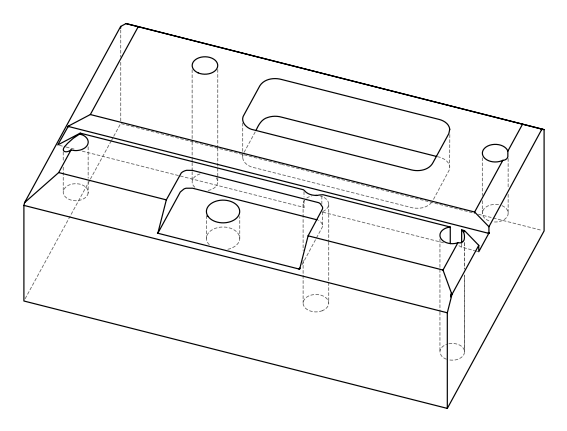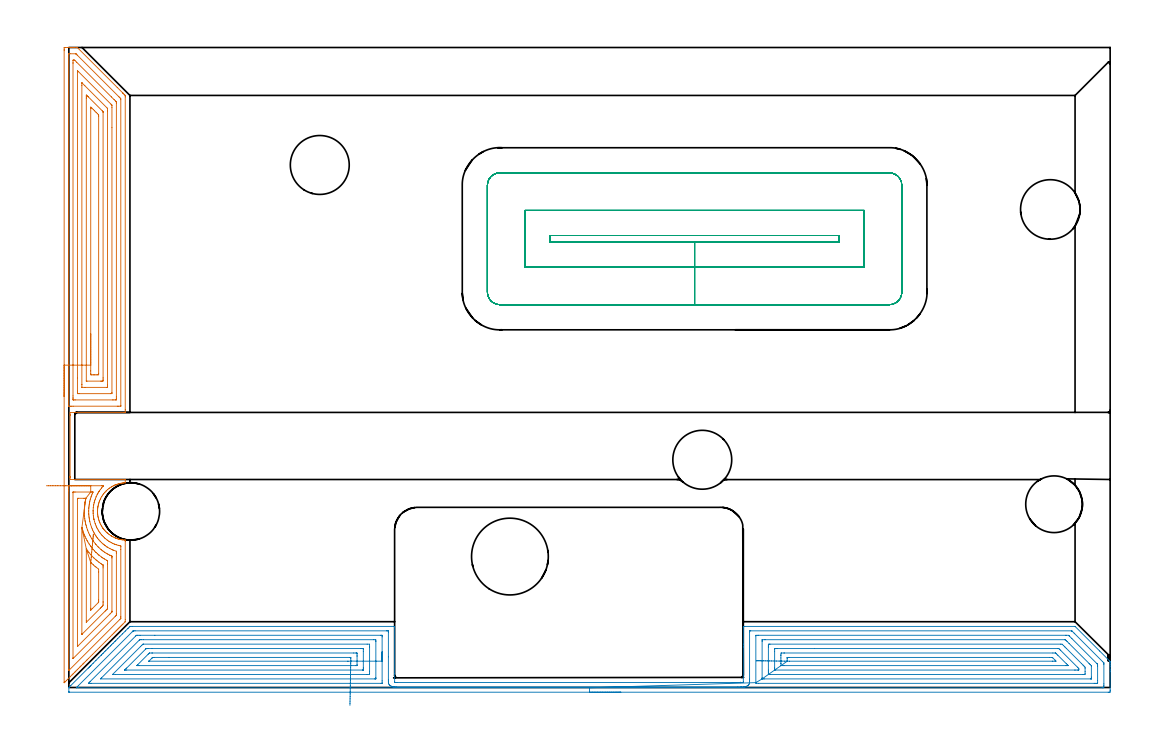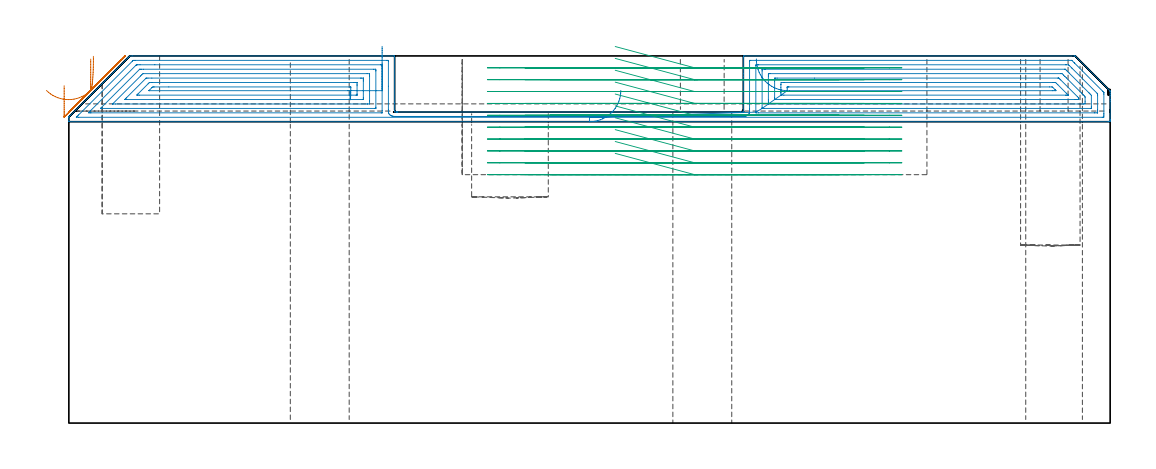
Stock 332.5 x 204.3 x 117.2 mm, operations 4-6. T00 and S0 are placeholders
(PLAN: 23 operations, 15 tool changes, 87.9 min)
(1 AREA_MILL | FG_CHAMFER_SURFACE | UGT0205_001 | 1.91 min | 4319 mm3)
(2 AREA_MILL_1 | FG_CHAMFER_SURFACE_1 | UGT0205_001 | 3.72 min | 7677 mm3)
(3 AREA_MILL_2 | FG_CHAMFER_SURFACE_2 | UGT0205_001 | 15.44 min | 38282 mm3)
(4 AREA_MILL_3 | FG_CHAMFER_SURFACE_3 | UGT0205_001 | 9.99 min | 36634 mm3)
(5 AREA_MILL_4 | FG_CHAMFER_SURFACE_4 | UGT0205_001 | 15.95 min | 65457 mm3)
(6 MILL_RECTANGULAR_POCKET | POCKET_RECTANGULAR_STRAIGHT | NXT0201_012 | Follow Part, ap 4, ae 75% | 17.18 min | 321916 mm3)
(7 MILL_SLOT | SLOT_PARTIAL_RECTANGULAR | NXT0201_011 | Follow Part, ap 3, ae 75% | 11.82 min | 94504 mm3)
(8 MILL_RECTANGULAR_SLOT | SLOT_RECTANGULAR | NXT0201_012 | Follow Part, ap 4, ae 75% | 7.26 min | 121384 mm3)
(9 MILL_BLIND_HOLE_FROM_SOLID_MATERIAL | STEP1POCKET | NXT0201_012 | Spiral | 0.53 min | 12741 mm3)
(10 INDEXABLE_INSERT_DRILL_BLIND_HOLE_FROM_SOLID | STEP1POCKET_1 | NXT0302_009 | 0.25 min | 17138 mm3)
(11 INDEXABLE_INSERT_DRILL_BLIND_HOLE_FROM_SOLID_1 | STEP1POCKET_2 | NXT0302_020 | 0.12 min | 12847 mm3)
(12 SPOT_DRILL | STEP1HOLE | NXT0321_9005460120000 | 0.05 min | 137 mm3)
(13 SPOT_DRILL_1 | STEP1HOLE_1 | NXT0321_9005460120000 | 0.05 min | 0 mm3)
(14 SPOT_DRILL_2 | STEP1HOLE_2 | NXT0321_9005460120000 | 0.05 min | 205 mm3)
(15 DRILL_BLIND_HOLE_INTO_CENTER | STEP1HOLE | NXT0301_089 | 0.08 min | 1588 mm3)
(16 GUN_DRILL_THROUGH_HOLE | STEP1HOLE | UGT0307_008 | 0.59 min | 9565 mm3)
(17 DRILL_TO_ENLARGE_THROUGH_HOLE | STEP1HOLE | UGT0301_256 | 0.51 min | 21146 mm3)
(18 DRILL_BLIND_HOLE_INTO_CENTER_1 | STEP1HOLE_1 | NXT0301_089 | 0.08 min | 5 mm3)
(19 GUN_DRILL_THROUGH_HOLE_1 | STEP1HOLE_1 | UGT0307_008 | 0.59 min | 9439 mm3)
(20 DRILL_TO_ENLARGE_THROUGH_HOLE_1 | STEP1HOLE_1 | UGT0301_256 | 0.51 min | 18240 mm3)
(21 DRILL_BLIND_HOLE_INTO_CENTER_2 | STEP1HOLE_2 | NXT0301_089 | 0.08 min | 1593 mm3)
(22 GUN_DRILL_THROUGH_HOLE_2 | STEP1HOLE_2 | UGT0307_008 | 0.59 min | 9547 mm3)
(23 DRILL_TO_ENLARGE_THROUGH_HOLE_2 | STEP1HOLE_2 | UGT0301_250 | 0.51 min | 18517 mm3)
(TOOL UGT0205_001 | Chamfer Mill 20 x 3 x 45 deg. | D20 FL50 Z2)
(TOOL NXT0201_012 | ENDMILL 16mm [2P460-1600-NA 1630] | D16 FL38 Z6)
(TOOL NXT0201_011 | ENDMILL 12mm [2P460-1200-NA 1630] | D12 FL38 Z6)
(TOOL NXT0302_009 | Index. Insert Drill 19mm [880-D1900L25-05] | D19 PA176 FL95 Z2)
(TOOL NXT0302_020 | Index. Insert Drill 24.5mm [880-D2450L25-03] | D24.5 PA176 FL74 Z2)
(TOOL NXT0321_9005460120000 | NC Spot Drill, 142deg, 12mm, Carbide, Uncoated | D12 PA142 FL30 Z2)
(TOOL NXT0301_089 | Carbide Drill 11.8mm [860.1-1180-035A1-MM 2214] | D11.8 PA140 FL55 Z2)
(TOOL UGT0307_008 | Gun Drill 11 mm | D11 PA130 FL24 Z1)
(TOOL UGT0301_256 | Twist Drill 18.8 mm | D18.8 PA118 FL135 Z2)
(TOOL UGT0301_250 | Twist Drill 18.1 mm | D18.1 PA118 FL135 Z2)
(OP 4 AREA_MILL_3)
G17 G21 G94 G90
T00 M6
G54
G17 G0 G90 X-1.5 Y92.9 S1061 M3
G43 Z127.2 H0
Z107.7
G94 G1 Y92.938 Z106.828 F250.
Y93.052 Z105.963
Y93.241 Z105.112
Y93.503 Z104.28
Y93.837 Z103.474
Y94.24 Z102.7
Y94.708 Z101.964
Y95.239 Z101.272
Y95.829 Z100.629
Y96.472 Z100.04
Y97.164 Z99.508
Y97.9 Z99.04
Y98.674 Z98.637
Y99.48 Z98.303
Y100.312 Z98.041
Y101.163 Z97.852
Y102.028 Z97.738
Y102.9 Z97.7
Y203.289
X-1.499 Y203.7 Z97.701
X-1.494 Y204.175 Z97.703
X-1.491 Y204.291 Z97.705
X-1.024 Y204.3 Z98.171
X-0.445 Z98.752
X-0.141 Z99.056
X0.438 Z99.635
X0.743 Z99.938
X1.351 Z100.551
X1.626 Z100.825
X2.45 Z101.65
X2.494 Z101.694
X2.699 Z101.897
X2.706 Y204.295 Z101.904
X15.435 Y191.565 Z114.634
X17.184 Y189.816 Z116.383
X17.229 Y189.772 Z116.427
X17.275 Y189.725 Z116.474
X17.476 Y189.525 Z116.675
X17.624 Y189.377 Z116.822
X17.965 Y189.034 Z117.163
X17.975 Y189.023 Z117.172
X17.996 Y188.996 Z117.189
X18. Y188.536 Z117.2
Y88.627
X17.994 Y87.809 Z117.192
X17.968 Y87.808 Z117.167
X17.558 Y87.8 Z116.757
X0.4 Z99.6
Y87.11
X0.41 Y86.931 Z99.588
X0.4 Y86.904 Z99.6
Y67.39
X0.408 Y67.374 Z99.589
X0.412 Y67.366 Z99.584
X0.409 Y67.356 Z99.587
X0.4 Y67.324 Z99.6
Y67.314
Y67.286 Z99.599
X0.407 Y67.267 Z99.592
X0.409 Y67.262 Z99.589
X0.407 Y67.256 Z99.591
X0.4 Y67.234 Z99.6
X0.41 Y67.218 Z99.588
X0.4 Y67.178 Z99.6
X0.406 Y67.128 Z99.593
X0.4 Y67.117 Z99.6
X0.406 Y67.038 Z99.593
X0.4 Y66.948 Z99.6
Y66.4
X17.965 Z117.161
X17.992 Y66.394 Z117.188
X17.995 Y66.392 Z117.191
X18. Y66.326 Z117.2
Y65.434
X17.995 Y65.352 Z117.191
X17.989 Y65.344 Z117.185
X17.425 Y65.304 Z116.621
X17.297 Y65.29 Z116.492
X17.225 Y65.282 Z116.42
X16.783 Y65.215 Z115.981
X16.641 Y65.188 Z115.84
X16.344 Y65.131 Z115.543
X15.902 Y65.023 Z115.102
X15.465 Y64.892 Z114.664
X15.041 Y64.742 Z114.237
X14.874 Y64.676 Z114.07
X14.683 Y64.602 Z113.882
X14.619 Y64.576 Z113.818
X14.549 Y64.542 Z113.749
X14.433 Y64.484 Z113.629
X14.365 Y64.451 Z113.563
X14.143 Y64.342 Z113.342
X13.706 Y64.101 Z112.906
X13.549 Y64.002 Z112.746
X13.043 Y63.685 Z112.241
X12.827 Y63.527 Z112.026
X12.387 Y63.17 Z111.587
X11.96 Y62.794 Z111.16
X11.926 Y62.758 Z111.126
X11.539 Y62.35 Z110.738
X11.149 Y61.902 Z110.348
X11.07 Y61.802 Z110.268
X10.788 Y61.411 Z109.986
X10.752 Y61.356 Z109.95
X10.525 Y61.011 Z109.722
X10.19 Y60.427 Z109.389
X10.033 Y60.107 Z109.232
X9.847 Y59.677 Z109.044
X9.675 Y59.229 Z108.871
X9.575 Y58.92 Z108.773
X9.532 Y58.785 Z108.728
X9.412 Y58.338 Z108.606
X9.403 Y58.298 Z108.597
X9.311 Y57.902 Z108.509
X9.278 Y57.686 Z108.477
X9.242 Y57.446 Z108.44
X9.228 Y57.323 Z108.426
X9.192 Y57.001 Z108.389
X9.175 Y56.7 Z108.367
X9.169 Y56.571 Z108.356
X9.168 Y56.555
X9.166 Y56.417 Z108.354
X9.161 Y56.286 Z108.355
Y56.284
X9.158 Y56.109 Z108.353
X9.174 Y55.664 Z108.371
X9.21 Y55.218 Z108.41
X9.267 Y54.772 Z108.467
X9.311 Y54.498 Z108.51
X9.378 Y54.188 Z108.578
X9.456 Y53.881 Z108.653
X9.588 Y53.434 Z108.785
X9.691 Y53.132 Z108.888
X9.74 Y52.99 Z108.936
X9.869 Y52.67 Z109.068
X9.922 Y52.542 Z109.119
X10.123 Y52.099 Z109.323
X10.19 Y51.97 Z109.389
X10.409 Y51.586 Z109.606
X10.64 Y51.207 Z109.836
X10.849 Y50.9 Z110.048
X10.875 Y50.864 Z110.074
X10.951 Y50.76 Z110.151
X11.047 Y50.632 Z110.243
X11.07 Y50.6 Z110.267
X11.096 Y50.567 Z110.294
X11.297 Y50.316 Z110.497
X11.616 Y49.962 Z110.816
X11.948 Y49.62 Z111.147
X12.153 Y49.425 Z111.352
X12.208 Y49.378 Z111.408
X12.486 Y49.142 Z111.684
X12.828 Y48.875 Z112.026
X13.312 Y48.534 Z112.509
X13.387 Y48.486 Z112.585
X13.508 Y48.409 Z112.705
X13.549 Y48.385 Z112.747
X13.707 Y48.292 Z112.905
X13.935 Y48.169 Z113.134
X14.143 Y48.058 Z113.342
X14.585 Y47.846 Z113.785
X14.733 Y47.784 Z113.932
X14.874 Y47.724 Z114.07
X15.067 Y47.642 Z114.265
X15.465 Y47.507 Z114.664
X15.599 Y47.468 Z114.796
X15.757 Y47.421 Z114.951
X15.905 Y47.377 Z115.099
X16.292 Y47.282 Z115.487
X16.346 Y47.269 Z115.541
X16.641 Y47.212 Z115.838
X16.783 Y47.185 Z115.981
X17.043 Y47.147 Z116.243
X17.223 Y47.122 Z116.422
X17.679 Y47.077 Z116.878
X17.965 Y47.057 Z117.163
X17.973 Y47.055 Z117.17
X17.994 Y47.047 Z117.192
X18. Y46.701 Z117.2
Y21.724
X18.002 Y21.011 Z117.195
X17.993 Y20.996 Z117.187
X17.965 Y20.964 Z117.162
X17.22 Y20.219 Z116.418
X17.082 Y20.08 Z116.278
X16.941 Y19.94 Z116.139
X16.783 Y19.782 Z115.981
X16.641 Y19.638 Z115.836
X16.495 Y19.494 Z115.693
X16.346 Y19.345 Z115.543
X16.199 Y19.197 Z115.394
X16.049 Y19.048 Z115.247
X15.908 Y18.907 Z115.106
X15.757 Y18.755 Z114.953
X15.603 Y18.602 Z114.801
X15.471 Y18.47 Z114.669
X15.316 Y18.313 Z114.511
X15.157 Y18.156 Z114.355
X15.034 Y18.033 Z114.232
X14.874 Y17.872 Z114.069
X14.711 Y17.71 Z113.909
X14.597 Y17.596 Z113.794
X14.433 Y17.43 Z113.627
X14.265 Y17.264 Z113.463
X13.991 Y16.99 Z113.189
X13.82 Y16.818 Z113.016
X13.279 Y16.279 Z112.479
X12.928 Y15.926 Z112.124
X12.359 Y15.359 Z111.559
X11.636 Y14.635 Z110.835
X9.804 Y12.804 Z109.003
X8.466 Y11.466 Z107.665
X7.574 Y10.574 Z106.773
X6.237 Y9.236 Z105.435
X5.79 Y8.79 Z104.989
X5.345 Y8.344 Z104.543
X4.798 Y7.798 Z103.997
X4.57 Y7.568 Z103.767
X4.453 Y7.452 Z103.65
X3.932 Y6.932 Z103.132
X3.687 Y6.685 Z102.883
X3.572 Y6.571 Z102.769
X3.067 Y6.066 Z102.266
X2.803 Y5.801 Z101.999
X2.669 Y5.668 Z101.866
X2.201 Y5.201 Z101.4
X1.92 Y4.918 Z101.116
X1.335 Y4.335 Z100.535
X1.037 Y4.035 Z100.232
X0.438 Y3.438 Z99.638
X0.154 Y3.151 Z99.349
X-0.454 Y2.546 Z98.746
X-0.729 Y2.268 Z98.465
X-1.238 Y1.761 Z97.96
X-1.347 Y1.653 Z97.852
X-1.465 Y1.542 Z97.733
X-1.496 Y1.516 Z97.703
X-1.5 Y1.688 Z97.7
Y102.9
X-0.086 Z99.114
X-0.085 Y202.125 Z99.115
X-0.084 Y202.23 Z99.116
X-0.082 Y202.281 Z99.118
X-0.08 Y202.287 Z99.12
X-0.067 Y202.291 Z99.133
X-0.017 Y202.295 Z99.183
X0.363 Y202.299 Z99.563
X2.131 Y202.298 Z101.331
X2.224 Y202.293 Z101.424
X2.245 Y202.29 Z101.445
X2.303 Y202.239 Z101.503
X2.385 Y202.162 Z101.585
X2.509 Y202.041 Z101.709
X2.634 Y201.916 Z101.834
X16.014 Y188.536 Z115.214
X16.276 Y188.27 Z115.476
X16.452 Y188.089 Z115.652
X16.579 Y187.955 Z115.779
X16.585 Y187.644 Z115.785
Y89.993
X16.584 Y89.889 Z115.784
X16.581 Y89.837 Z115.781
X16.579 Y89.818 Z115.779
X16.563 Y89.81 Z115.763
X16.359 Y89.803 Z115.559
X15.757 Y89.801 Z114.957
X15.479 Y89.8 Z114.679
X1.348 Z100.548
X0.743 Y89.797 Z99.943
X0.472 Y89.793 Z99.672
X0.248 Y89.778 Z99.448
X-0.031 Y89.703 Z99.169
X-0.067 Y89.695 Z99.133
X-0.079 Y89.694 Z99.121
X-0.081 Y89.706 Z99.119
X-0.084 Y89.798 Z99.116
X-0.085 Y89.984 Z99.115
X-0.086 Y102.9 Z99.114
X1.328 Z100.528
X1.329 Y199.24 Z100.529
Y199.539
X1.334 Y200.132 Z100.534
X1.335 Y200.273 Z100.535
X1.468 Y200.291 Z100.668
X1.626 Y200.292 Z100.826
X1.79 Y200.29 Z100.99
X1.96 Y200.132 Z101.16
X2.509 Y199.59 Z101.709
X13.565 Y188.536 Z112.765
X14.457 Y187.644 Z113.657
X14.874 Y187.224 Z114.074
X15.107 Y186.984 Z114.307
X15.163 Y186.926 Z114.363
X15.167 Y186.851 Z114.367
X15.169 Y186.752 Z114.369
X15.171 Y186.452 Z114.371
Y92.788
X15.168 Y92.195 Z114.368
X15.165 Y91.902 Z114.365
X15.161 Y91.81 Z114.361
X15.07 Y91.807 Z114.27
X14.874 Y91.803 Z114.074
X14.382 Y91.8 Z113.582
X13.991 Z113.191
X2.017 Z101.217
X1.626 Y91.802 Z100.826
X1.495 Y91.805 Z100.695
X1.391 Y91.81 Z100.591
X1.335 Y91.818 Z100.535
X1.334 Y91.895 Z100.534
X1.33 Y92.195 Z100.53
X1.329 Y92.495 Z100.529
X1.328 Y93.087 Z100.528
Y102.9
X2.743 Z101.943
Y196.564
X2.744 Y196.753 Z101.944
X2.746 Y196.848 Z101.946
X2.749 Y196.882 Z101.949
X2.768 Y196.871 Z101.968
X3.086 Y196.564 Z102.286
X13.448 Y186.203 Z112.648
X13.619 Y186.031 Z112.819
X13.703 Y185.942 Z112.903
X13.743 Y185.897 Z112.943
X13.75 Y185.86 Z112.95
X13.756 Y185.204 Z112.956
X13.757 Y178.721 Z112.957
Y94.216
X13.754 Y93.98 Z112.954
X13.75 Y93.825 Z112.95
X13.463 Y93.808 Z112.663
X13.285 Y93.801 Z112.485
X3.214 Z102.414
X2.859 Y93.806 Z102.059
X2.761 Y93.81 Z101.961
X2.749 Y93.832 Z101.949
X2.746 Y93.886 Z101.946
X2.744 Y93.98 Z101.944
X2.743 Y94.636 Z101.943
Y98.768
Y102.9
X4.157 Z103.357
Y192.223
X4.162 Y192.996 Z103.362
X4.163 Y193.009 Z103.363
X4.197 Y192.996 Z103.397
X4.275 Y192.922 Z103.475
X5.098 Y192.104 Z104.298
X12.234 Y184.967 Z111.434
X12.336 Y184.855 Z111.536
X12.342 Y184.075 Z111.542
X12.343 Y183.956 Z111.543
Y96.536
X12.341 Y96.416 Z111.541
X12.336 Y96.177 Z111.536
X12.324 Y95.81 Z111.524
X12.224 Y95.803 Z111.424
X12.188 Y95.801 Z111.388
X5.123 Y95.8 Z104.323
X4.275 Y95.804 Z103.475
X4.232 Y95.807 Z103.432
X4.164 Y95.845 Z103.364
X4.162 Y95.879 Z103.362
X4.157 Y96.656 Z103.357
Y96.775
Y102.9
X5.571 Z104.771
Y188.119
X5.572 Y188.536 Z104.772
X5.575 Y189.007 Z104.775
X5.578 Y189.151 Z104.778
X5.867 Y188.876 Z105.067
X6.042 Y188.708 Z105.242
X6.216 Y188.536 Z105.416
X10.676 Y184.075 Z109.876
X10.897 Y183.846 Z110.097
X10.922 Y183.817 Z110.122
X10.925 Y183.807 Z110.125
X10.927 Y183.778 Z110.127
X10.928 Y183.719 Z110.128
X10.929 Y183.6 Z110.129
Y98.856
X10.928 Y98.44 Z110.128
X10.925 Y97.968 Z110.125
X10.922 Y97.815 Z110.122
X10.775 Y97.81 Z109.975
X10.458 Y97.803 Z109.658
X10.208 Y97.801 Z109.408
X5.792 Y97.8 Z104.992
X5.657 Y97.802 Z104.857
X5.59 Y97.807 Z104.79
X5.578 Y97.81 Z104.778
X5.575 Y97.816 Z104.775
X5.573 Y97.835 Z104.773
X5.571 Y98.023 Z104.771
Y102.9
X6.985 Z106.185
X6.986 Y184.906 Z106.186
Y184.967
X6.992 Y185.282 Z106.192
X7.094 Y185.197 Z106.294
X7.332 Y184.967 Z106.532
X7.808 Y184.494 Z107.008
X8.227 Y184.075 Z107.427
X8.692 Y183.609 Z107.892
X9.11 Y183.183 Z108.31
X9.508 Y182.763 Z108.708
X9.514 Y182.353 Z108.714
Y182.291
Y100.285
Y100.224
X9.508 Y99.818 Z108.708
X9.106 Y99.805 Z108.306
X8.692 Y99.802 Z107.892
X8.228 Y99.8 Z107.428
X7.808 Y99.801 Z107.008
X7.342 Y99.803 Z106.542
X7.099 Y99.81 Z106.299
X6.992 Y99.837 Z106.192
X6.986 Y100.162 Z106.186
Y100.224
X6.985 Y101.055 Z106.185
Y102.9
Y103.771 Z106.223
Y104.636 Z106.337
Y105.488 Z106.526
Y106.32 Z106.788
Y107.126 Z107.122
Y107.9 Z107.525
Y108.636 Z107.994
Y109.328 Z108.525
Y109.971 Z109.114
Y110.56 Z109.757
Y111.091 Z110.449
Y111.56 Z111.185
Y111.963 Z111.959
Y112.297 Z112.765
Y112.559 Z113.597
Y112.748 Z114.449
Y112.862 Z115.314
Y112.9 Z116.185
G0 Z127.2
X-7.158 Y64.401
Z106.184
G1 X-6.515 Z105.594
X-5.823 Z105.063
X-5.087 Y64.4 Z104.594
X-4.314 Z104.192
X-3.508 Z103.858
X-2.676 Z103.595
X-1.824 Z103.407
X-0.959 Z103.293
X-0.087 Z103.255
X0.784 Z103.293
X1.649 Z103.407
X2.501 Z103.595
X3.333 Z103.858
X4.139 Z104.192
X4.913 Z104.594
X5.648 Z105.063
X6.34 Z105.594
X6.984 Z106.184
X10.458 Z109.658
X10.6 Y64.399 Z109.8
X11.026 Y64.392 Z110.226
X11.087 Y64.39 Z110.287
X11.074 Y64.367 Z110.274
X11.011 Y64.295 Z110.211
X10.936 Y64.21 Z110.136
X10.442 Y63.667 Z109.642
X10.428 Y63.65 Z109.628
X10.048 Y63.173 Z109.248
X9.747 Y62.758 Z108.947
X9.677 Y62.655 Z108.877
X9.575 Y62.497 Z108.775
X9.339 Y62.104 Z108.539
X9.202 Y61.866 Z108.402
X9.02 Y61.534 Z108.22
X8.732 Y60.933 Z107.932
X8.692 Y60.837 Z107.892
X8.481 Y60.295 Z107.681
X8.402 Y60.082 Z107.602
X8.256 Y59.63 Z107.456
X8.13 Y59.19 Z107.33
X8.092 Y59.047 Z107.292
X8.064 Y58.931 Z107.264
X7.931 Y58.298 Z107.131
X7.914 Y58.191 Z107.114
X7.808 Y57.442 Z107.008
X7.805 Y57.41 Z107.005
Y57.406
X7.751 Y56.572 Z106.951
X7.75 Y56.514 Z106.95
X7.749 Y56.102 Z106.949
X7.758 Y55.673 Z106.958
X7.76 Y55.622 Z106.96
X7.808 Y54.955 Z107.008
X7.84 Y54.698 Z107.04
X7.91 Y54.238 Z107.11
X7.979 Y53.838 Z107.179
X7.997 Y53.742 Z107.197
X8.026 Y53.618 Z107.226
X8.206 Y52.946 Z107.406
X8.388 Y52.36 Z107.588
X8.497 Y52.054 Z107.697
X8.692 Y51.57 Z107.892
X8.876 Y51.162 Z108.076
X9.044 Y50.805 Z108.244
X9.351 Y50.27 Z108.551
X9.575 Y49.903 Z108.775
X9.937 Y49.378 Z109.137
X10.16 Y49.079 Z109.36
X10.458 Y48.717 Z109.658
X10.664 Y48.486 Z109.864
X10.997 Y48.138 Z110.197
X11.341 Y47.798 Z110.541
X11.574 Y47.593 Z110.774
X12.224 Y47.076 Z111.424
X12.758 Y46.701 Z111.958
X13.108 Y46.488 Z112.308
X13.582 Y46.222 Z112.782
X13.991 Y46.029 Z113.191
X14.469 Y45.809 Z113.669
X14.76 Y45.695 Z113.96
X14.874 Y45.654 Z114.074
X15.105 Y45.576 Z114.305
X15.757 Y45.393 Z114.957
X16.3 Y45.262 Z115.5
X16.475 Y45.223 Z115.675
X16.523 Y45.211 Z115.723
X16.569 Y45.198 Z115.769
X16.579 Y45.132 Z115.779
X16.584 Y44.974 Z115.784
X16.585 Y44.917 Z115.785
X16.586 Y44.081 Z115.786
Y22.616
X16.583 Y22.198 Z115.783
X16.581 Y22.094 Z115.781
X16.579 Y22.046 Z115.779
X16.555 Y22.016 Z115.755
X16.456 Y21.911 Z115.656
X16.274 Y21.724 Z115.474
X0.122 Y5.573 Z99.322
X0.035 Y5.49 Z99.235
X-0.049 Y5.412 Z99.151
X-0.079 Y5.392 Z99.121
X-0.085 Y5.611 Z99.115
Y5.668
X-0.086 Y62.814 Z99.114
X-0.083 Y63.65 Z99.117
X-0.079 Y64.48 Z99.121
X0.166 Y64.438 Z99.366
X0.372 Y64.41 Z99.572
X0.743 Y64.403 Z99.943
X0.883 Y64.401 Z100.083
X6.984 Y64.4 Z106.184
Y62.4
X7.28 Z106.48
X7.542 Y62.399 Z106.742
X7.63 Y62.397 Z106.83
X7.678 Y62.394 Z106.878
X7.704 Y62.391 Z106.904
Y62.381
X7.485 Y61.866 Z106.685
X7.324 Y61.463 Z106.524
X7.136 Y60.974 Z106.336
X7.082 Y60.815 Z106.282
X6.925 Y60.33 Z106.125
X6.87 Y60.138 Z106.07
X6.855 Y60.082 Z106.055
X6.828 Y59.984 Z106.028
X6.715 Y59.523 Z105.915
X6.643 Y59.19 Z105.843
X6.567 Y58.829 Z105.767
X6.49 Y58.298 Z105.69
X6.437 Y57.899 Z105.637
X6.391 Y57.406 Z105.591
X6.368 Y57.077 Z105.568
X6.339 Y56.514 Z105.539
X6.336 Y56.217 Z105.536
X6.349 Y55.622 Z105.549
X6.367 Y55.293 Z105.567
X6.41 Y54.73 Z105.61
X6.459 Y54.308 Z105.659
X6.524 Y53.838 Z105.724
X6.631 Y53.243 Z105.831
X6.698 Y52.946 Z105.898
X6.925 Y52.073 Z106.125
X6.934 Y52.045 Z106.134
X7.231 Y51.162 Z106.431
X7.432 Y50.65 Z106.632
X7.601 Y50.27 Z106.801
X7.808 Y49.825 Z107.008
X8.045 Y49.378 Z107.245
X8.281 Y48.963 Z107.481
X8.576 Y48.486 Z107.776
X8.692 Y48.313 Z107.892
X8.989 Y47.894 Z108.189
X9.213 Y47.593 Z108.413
X9.575 Y47.155 Z108.775
X9.993 Y46.701 Z109.193
X10.458 Y46.231 Z109.658
X10.93 Y45.809 Z110.13
X11.158 Y45.624 Z110.358
X11.341 Y45.481 Z110.541
X11.657 Y45.242 Z110.857
X12.109 Y44.917 Z111.309
X12.224 Y44.843 Z111.424
X12.418 Y44.722 Z111.618
X13.108 Y44.346 Z112.308
X13.764 Y44.025 Z112.964
X13.991 Y43.927 Z113.191
X14.159 Y43.855 Z113.359
X15.16 Y43.505 Z114.36
X15.164 Y43.433 Z114.364
X15.168 Y43.133 Z114.368
X15.171 Y42.834 Z114.371
Y23.508
X15.17 Y23.21 Z114.37
X15.167 Y23.109 Z114.367
X15.164 Y23.076 Z114.364
X15.152 Y23.06 Z114.352
X15.116 Y23.02 Z114.316
X14.874 Y22.774 Z114.074
X14.796 Y22.695 Z113.996
X1.336 Y9.236 Z100.536
X1.334 Z100.534
X1.332 Z100.532
X1.331 Y9.243 Z100.531
X1.329 Y9.536 Z100.529
Y62.166
X1.33 Y62.267 Z100.53
X1.333 Y62.346 Z100.533
X1.335 Y62.39 Z100.535
X1.362 Y62.392 Z100.562
X1.626 Y62.397 Z100.826
X1.981 Y62.4 Z101.181
X6.984 Z106.184
X5.417 Y60.381 Z104.617
X5.319 Y59.92 Z104.519
X5.17 Y59.19 Z104.37
X5.168 Y59.181 Z104.368
X5.159 Y59.12 Z104.359
X5.061 Y58.397 Z104.261
X5.049 Y58.298 Z104.249
X4.981 Y57.585 Z104.181
X4.969 Y57.406 Z104.169
X4.933 Y56.742 Z104.133
X4.925 Y56.514 Z104.125
X4.929 Y55.854 Z104.129
X4.934 Y55.622 Z104.134
X4.972 Y54.918 Z104.172
X4.988 Y54.73 Z104.188
X5.067 Y53.931 Z104.267
X5.079 Y53.838 Z104.279
X5.159 Y53.281 Z104.359
X5.219 Y52.946 Z104.419
X5.234 Y52.87 Z104.434
X5.333 Y52.418 Z104.533
X5.424 Y52.054 Z104.624
X5.519 Y51.69 Z104.719
X5.672 Y51.162 Z104.872
X5.917 Y50.396 Z105.117
X5.962 Y50.27 Z105.162
X6.042 Y50.061 Z105.242
X6.329 Y49.378 Z105.529
X6.565 Y48.849 Z105.765
X6.75 Y48.486 Z105.95
X6.925 Y48.157 Z106.125
X7.249 Y47.593 Z106.449
X7.464 Y47.247 Z106.664
X7.808 Y46.724 Z107.008
X7.824 Y46.701 Z107.024
X7.861 Y46.648 Z107.061
X8.512 Y45.809 Z107.712
X8.692 Y45.593 Z107.892
X9.325 Y44.917 Z108.525
X9.575 Y44.665 Z108.775
X10.288 Y44.025 Z109.488
X10.458 Y43.889 Z109.658
X10.882 Y43.561 Z110.082
X11.341 Y43.225 Z110.541
X11.471 Y43.133 Z110.671
X11.937 Y42.85 Z111.137
X12.224 Y42.687 Z111.424
X12.505 Y42.532 Z111.705
X13.075 Y42.241 Z112.275
X13.137 Y42.212 Z112.337
X13.606 Y41.998 Z112.806
X13.706 Y41.95 Z112.906
X13.751 Y41.927 Z112.951
X13.753 Y41.902 Z112.953
X13.755 Y41.839 Z112.955
X13.757 Y41.586 Z112.957
Y41.349
Y24.4
X13.755 Y24.237 Z112.955
X13.753 Y24.155 Z112.953
X13.751 Y24.118 Z112.951
X13.73 Y24.091 Z112.93
X13.574 Y23.929 Z112.774
X13.16 Y23.508 Z112.36
X2.866 Y13.215 Z102.066
X2.791 Y13.143 Z101.991
X2.759 Y13.116 Z101.959
X2.75 Y13.11 Z101.95
X2.748 Y13.128 Z101.948
X2.745 Y13.208 Z101.945
X2.743 Y13.46 Z101.943
Y60.246
X2.744 Y60.328 Z101.944
X2.747 Y60.368 Z101.947
X2.749 Y60.382 Z101.949
X2.764 Y60.39 Z101.964
X3.08 Y60.398 Z102.28
X4.844 Y60.4 Z104.044
X5.159 Y60.399 Z104.359
X5.264 Y60.398 Z104.464
X5.347 Y60.395 Z104.547
X5.402 Y60.39 Z104.602
X5.417 Y60.381 Z104.617
X4.164 Y51.06 Z103.364
X4.403 Y50.27 Z103.603
X4.461 Y50.082 Z103.661
X4.699 Y49.378 Z103.899
X4.977 Y48.669 Z104.177
X5.054 Y48.486 Z104.254
X5.159 Y48.246 Z104.359
X5.466 Y47.593 Z104.666
X5.786 Y46.96 Z104.986
X5.933 Y46.701 Z105.133
X6.042 Y46.516 Z105.242
X6.478 Y45.809 Z105.678
X6.925 Y45.162 Z106.125
X7.106 Y44.917 Z106.306
X7.415 Y44.52 Z106.615
X7.803 Y44.025 Z107.003
X7.808 Y44.019 Z107.008
X8.237 Y43.566 Z107.437
X8.649 Y43.133 Z107.849
X8.692 Y43.092 Z107.892
X9.174 Y42.646 Z108.374
X9.575 Y42.295 Z108.775
X9.639 Y42.241 Z108.839
X10.458 Y41.623 Z109.658
X10.836 Y41.349 Z110.036
X11.147 Y41.153 Z110.347
X11.341 Y41.035 Z110.541
X12.058 Y40.626 Z111.258
X12.224 Y40.54 Z111.424
X12.279 Y40.509 Z111.479
X12.322 Y40.483 Z111.522
X12.336 Y40.457 Z111.536
X12.338 Y40.342 Z111.538
X12.343 Y39.565 Z111.543
Y39.445
Y26.065
X12.339 Y25.293 Z111.539
X12.337 Y25.179 Z111.537
X12.333 Y25.143 Z111.533
X12.311 Y25.118 Z111.511
X12.224 Y25.026 Z111.424
X11.915 Y24.713 Z111.115
X11.602 Y24.4 Z110.802
X4.37 Y17.169 Z103.57
X4.275 Y17.077 Z103.475
X4.178 Y16.988 Z103.378
X4.163 Y16.975 Z103.363
X4.161 Y17.001 Z103.361
X4.159 Y17.064 Z103.359
X4.157 Y17.144 Z103.357
Y17.264
Y50.749
X4.159 Y50.909 Z103.359
X4.164 Y51.06 Z103.364
X5.576 Y44.224 Z104.776
X5.591 Y44.207 Z104.791
X5.632 Y44.154 Z104.832
X5.726 Y44.025 Z104.926
X6.042 Y43.592 Z105.242
X6.393 Y43.133 Z105.593
X6.925 Y42.469 Z106.125
X7.133 Y42.241 Z106.333
X7.808 Y41.535 Z107.008
X7.998 Y41.349 Z107.198
X8.692 Y40.724 Z107.892
X9.009 Y40.457 Z108.209
X9.575 Y40.025 Z108.775
X10.198 Y39.565 Z109.398
X10.458 Y39.398 Z109.658
X10.896 Y39.122 Z110.096
X10.914 Y39.105 Z110.114
X10.922 Y39.097 Z110.122
X10.926 Y38.673 Z110.126
X10.928 Y38.198 Z110.128
X10.929 Y27.493 Z110.129
X10.928 Y27.077 Z110.128
X10.926 Y26.604 Z110.126
X10.922 Y26.185 Z110.122
X10.693 Y25.948 Z109.893
X10.458 Y25.708 Z109.658
X10.252 Y25.5 Z109.452
X10.045 Y25.293 Z109.245
X5.583 Y20.832 Z104.783
X5.58 Z104.78
X5.578 Z104.778
X5.576 Y20.848 Z104.776
X5.572 Y21.307 Z104.772
Y44.025
X5.573 Y44.165 Z104.773
X5.576 Y44.224 Z104.776
X6.992 Y39.879 Z106.192
X6.995 Z106.195
X7.011 Y39.868 Z106.211
X7.338 Y39.565 Z106.538
X7.808 Y39.149 Z107.008
X8.367 Y38.673 Z107.567
X8.692 Y38.417 Z107.892
X9.508 Y37.781 Z108.708
X9.514 Y36.95 Z108.714
Y36.889
X9.515 Y27.969 Z108.715
X9.513 Y27.553 Z108.713
X9.51 Y27.345 Z108.71
X9.508 Y27.243 Z108.708
X9.497 Y27.206 Z108.697
X9.474 Y27.179 Z108.674
X9.378 Y27.077 Z108.578
X7.509 Y25.206 Z106.709
X7.256 Y24.958 Z106.456
X7.01 Y24.719 Z106.21
X6.992 Y24.706 Z106.192
X6.99 Y24.767 Z106.19
X6.988 Y24.922 Z106.188
X6.985 Y25.232 Z106.185
Y25.293
X6.986 Y39.626 Z106.186
X6.991 Y39.862 Z106.191
X6.992 Y39.879 Z106.192
X7.072 Y40.74 Z106.31
X7.151 Y41.587 Z106.503
X7.227 Y42.414 Z106.77
X7.302 Y43.215 Z107.107
X7.373 Y43.984 Z107.514
X7.441 Y44.714 Z107.986
X7.504 Y45.401 Z108.521
X7.564 Y46.038 Z109.113
X7.618 Y46.622 Z109.759
X7.667 Y47.148 Z110.454
X7.709 Y47.611 Z111.192
X7.746 Y48.008 Z111.968
X7.777 Y48.337 Z112.775
X7.801 Y48.594 Z113.608
X7.818 Y48.778 Z114.461
X7.828 Y48.887 Z115.327
X7.831 Y48.921 Z116.198
X7.827 Y48.879 Z117.07
G0 Z127.2
M5
M2
(OP 5 AREA_MILL_4)
G17 G21 G94 G90
T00 M6
G54
G17 G0 G90 X176.2 Y-1.5 S1061 M3
G43 Z127.2 H0
Z106.2
G94 G1 X176.162 Z105.328 F250.
X176.048 Z104.464
X175.859 Z103.612
X175.597 Z102.78
X175.263 Z101.974
X174.86 Z101.2
X174.392 Z100.464
X173.861 Z99.772
X173.271 Z99.129
X172.628 Z98.54
X171.936 Z98.008
X171.2 Z97.54
X170.426 Z97.137
X169.62 Z96.803
X168.788 Z96.541
X167.937 Z96.352
X167.072 Z96.238
X166.2 Z96.2
X0.162
X0.041 Y-1.496 Z96.204
X0.01 Y-1.493 Z96.206
X0. Y-1.337 Z96.363
X0.001 Y-0.008 Z97.691
X0.005 Y0.001 Z97.7
X0.014 Y0.014 Z97.713
X0.218 Y0.22 Z97.916
X0.609 Y0.609 Z98.308
X6.178 Y6.178 Z103.877
X6.511 Y6.512 Z104.209
X6.56 Y6.56 Z104.259
X6.754 Y6.754 Z104.453
X6.804 Y6.805 Z104.502
X7.098 Y7.098 Z104.798
X7.75 Y7.75 Z105.449
X8.643 Y8.643 Z106.342
X9.535 Y9.536 Z107.235
X10.316 Y10.317 Z108.015
X10.428 Y10.43 Z108.126
X10.784 Y10.784 Z108.484
X10.956 Y10.956 Z108.655
X11.485 Y11.488 Z109.182
X11.767 Y11.767 Z109.467
X11.78 Y11.78 Z109.48
X12.364 Y12.366 Z110.061
X12.656 Y12.656 Z110.356
X13.242 Y13.244 Z110.94
X13.604 Y13.604 Z111.304
X14.12 Y14.122 Z111.818
X14.707 Y14.707 Z112.407
X14.891 Y14.892 Z112.59
X14.998 Y15. Z112.697
X15.585 Y15.585 Z113.285
X16.23 Y16.231 Z113.93
X17.123 Y17.123 Z114.822
X18.016 Y18.016 Z115.715
X18.804 Y18.804 Z116.502
X18.908 Y18.91 Z116.606
X19.355 Y19.355 Z117.053
X19.495 Y19.496 Z117.19
X20.247 Y19.5 Z117.2
X103.713
X103.99 Y19.496 Z117.19
X104. Y19.241 Z116.936
Y4.481 Z102.18
Y1.898 Z99.597
Y1.6 Z99.3
X104.467
X104.518 Y1.601 Z99.299
X104.572 Y1.603 Z99.296
X104.698
X104.719 Y1.604 Z99.293
X104.725 Z99.292
X104.728 Y1.601 Z99.296
X104.731 Y1.6 Z99.3
X104.761 Y1.602 Z99.294
X104.763 Z99.296
X104.766 Y1.601 Z99.298
X104.769 Y1.602 Z99.294
X104.773 Y1.6 Z99.296
X104.782 Z99.3
X214.379
X214.38 Z99.296
X214.386 Y1.61 Z99.28
X214.399 Y1.605 Z99.292
X214.405 Y1.602 Z99.296
X214.469 Y1.601 Z99.299
X215.3
Y1.755 Z99.45
Y12.951 Z110.645
Y13.824 Z111.524
Y19.097 Z116.797
X215.31 Y19.493 Z117.193
X215.744 Y19.5 Z117.2
X321.079
X321.194 Y19.497 Z117.189
X321.287 Y19.415 Z117.112
X329.066 Y11.634 Z109.333
X332.238 Y8.463 Z106.161
X332.34 Y8.361 Z106.059
X332.39 Y8.3 Z105.996
X332.4 Y8.242 Z105.941
Y8.122 Z105.821
Y7.443 Z105.142
Y6.805 Z104.5
Y5.608 Z103.305
Y5.049 Z102.743
Y-0.818 Z96.88
X332.397 Y-1.097 Z96.6
X332.39 Y-1.492 Z96.205
X332.198 Y-1.496 Z96.202
X331.791 Y-1.5 Z96.2
X166.2
Y-0.086 Z97.614
X3.151 Y-0.085 Z97.615
X2.485 Y-0.08 Z97.62
X2.394 Y-0.079 Z97.621
Y-0.064 Z97.636
Y-0.058 Z97.642
X2.755 Y0.304 Z98.004
X3.109 Y0.659 Z98.359
X20.247 Y17.797 Z115.497
X20.462 Y18.008 Z115.708
X20.51 Y18.052 Z115.752
X20.535 Y18.073 Z115.773
X20.573 Y18.079 Z115.779
X20.762 Y18.082 Z115.782
X21.14 Y18.085 Z115.785
X101.481
X101.618 Y18.084 Z115.784
X101.877 Y18.079 Z115.779
X101.99 Y18.071 Z115.771
X101.993 Y18.006 Z115.706
X101.999 Y17.71 Z115.41
X102. Y9.807 Z107.507
X102.001 Y2.415 Z100.115
X102.003 Y2.05 Z99.75
X102.012 Y1.537 Z99.237
X102.026 Y1.421 Z99.121
X102.077 Y1.238 Z98.938
X102.2 Y1. Z98.7
X102.374 Y0.788 Z98.488
X102.52 Y0.659 Z98.359
X102.688 Y0.542 Z98.242
X102.896 Y0.429 Z98.129
X103.101 Y0.345 Z98.045
X103.266 Y0.292 Z97.992
X103.494 Y0.239 Z97.939
X103.727 Y0.206 Z97.906
X103.94 Y0.193 Z97.893
X104.159 Y0.19 Z97.89
X104.64 Y0.186 Z97.886
X213.547
X214.441 Y0.184 Z97.884
X214.641 Y0.185 Z97.885
X214.851 Y0.187 Z97.887
X215.325 Y0.193 Z97.893
X215.534 Y0.203 Z97.903
X215.744 Y0.228 Z97.928
X216.098 Y0.311 Z98.011
X216.247 Y0.362 Z98.062
X216.525 Y0.491 Z98.191
X216.636 Y0.554 Z98.254
X216.699 Y0.597 Z98.297
X216.78 Y0.659 Z98.359
X216.942 Y0.805 Z98.505
X217.029 Y0.904 Z98.604
X217.132 Y1.05 Z98.75
X217.225 Y1.244 Z98.944
X217.266 Y1.381 Z99.081
X217.288 Y1.537 Z99.237
X217.296 Y1.767 Z99.467
X217.299 Y2.415 Z100.115
X217.3 Y2.64 Z100.34
X217.301 Y17.791 Z115.491
X217.304 Y17.941 Z115.641
X217.31 Y18.061 Z115.761
X217.313 Y18.081 Z115.781
X217.318 Y18.082 Z115.782
X217.34 Y18.084 Z115.784
X217.529 Y18.086 Z115.786
X217.664
X319.997 Y18.085 Z115.785
X320.092 Y18.084 Z115.784
X320.138 Y18.081 Z115.781
X320.158 Y18.079 Z115.779
X320.187 Y18.057 Z115.757
X320.909 Y17.341 Z115.041
X321.079 Y17.171 Z114.871
X330.006 Y8.244 Z105.944
X330.286 Y7.96 Z105.66
X330.354 Y7.889 Z105.589
X330.384 Y7.854 Z105.554
X330.39 Y7.812 Z105.512
X330.394 Y7.683 Z105.383
X330.399 Y7.296 Z104.996
X330.4 Y1.15 Z98.85
X330.397 Y0.659 Z98.359
X330.392 Y0.279 Z97.979
X330.375 Y-0.079 Z97.621
X330.006 Y-0.084 Z97.616
X329.87 Y-0.085 Z97.615
X166.2 Y-0.086 Z97.614
X219.299 Y1.552 Z99.252
X219.301 Y16.476 Z114.176
X219.314 Y16.665 Z114.365
X219.996 Y16.67 Z114.37
X220.207 Y16.671 Z114.371
X318.19
X318.401 Y16.67 Z114.37
X319.089 Y16.665 Z114.365
X319.294 Y16.501 Z114.201
X319.335 Y16.463 Z114.163
X320.187 Y15.614 Z113.314
X328.221 Y7.58 Z105.28
X328.317 Y7.481 Z105.181
X328.363 Y7.431 Z105.131
X328.383 Y7.406 Z105.106
X328.39 Y7.333 Z105.033
X328.397 Y6.981 Z104.681
X328.399 Y6.805 Z104.505
X328.4 Y2.239 Z99.939
X328.398 Y1.537 Z99.237
X328.396 Y1.365 Z99.065
X328.391 Y1.34 Z99.04
X328.377 Y1.335 Z99.035
X328.326 Y1.332 Z99.032
X328.221 Y1.33 Z99.03
X327.54 Y1.329 Z99.029
X327.328 Y1.328 Z99.028
X220.207 Y1.329 Z99.029
X219.522 Y1.333 Z99.033
X219.314 Y1.335 Z99.035
X219.299 Y1.552 Z99.252
X221.318 Y2.749 Z100.449
X221.31 Y2.786 Z100.486
X221.306 Y2.889 Z100.589
X221.301 Y3.095 Z100.795
Y14.707 Z112.407
X221.305 Y15.047 Z112.747
X221.31 Y15.217 Z112.917
X221.313 Y15.251 Z112.951
X221.353 Y15.253 Z112.953
X221.435 Y15.255 Z112.955
X221.992 Y15.257 Z112.957
X222.325
X317.842
X317.982 Y15.255 Z112.955
X318.051 Y15.253 Z112.953
X318.081 Y15.251 Z112.951
X318.142 Y15.197 Z112.897
X318.401 Y14.948 Z112.648
X318.644 Y14.707 Z112.407
X319.294 Y14.057 Z111.757
X325.668 Y7.683 Z105.383
X325.789 Y7.561 Z105.261
X326.017 Y7.327 Z105.027
X326.39 Y6.943 Z104.643
X326.399 Y6.841 Z104.541
X326.4 Y3.293 Z100.993
X326.394 Y2.872 Z100.572
X326.39 Y2.767 Z100.467
X326.387 Y2.749 Z100.449
X326.356 Y2.747 Z100.447
X326.289 Y2.745 Z100.445
X326.102 Y2.743 Z100.443
X221.992
X221.658 Y2.744 Z100.444
X221.318 Y2.749 Z100.449
X223.31 Y4.171 Z101.871
X223.303 Y4.638 Z102.338
X223.301 Y5.049 Z102.749
X223.3 Y5.519 Z103.219
X223.301 Y12.951 Z110.651
X223.303 Y13.418 Z111.118
X223.31 Y13.829 Z111.529
X223.764 Y13.843 Z111.543
X223.778
X316.616
X317.061 Y13.829 Z111.529
X317.509 Y13.39 Z111.09
X317.95 Y12.951 Z110.651
X318.401 Y12.501 Z110.201
X323.219 Y7.683 Z105.383
X323.757 Y7.142 Z104.842
X324.086 Y6.805 Z104.505
X324.39 Y6.487 Z104.187
X324.398 Y6.175 Z103.875
X324.399 Y5.049 Z102.749
X324.396 Y4.421 Z102.121
X324.39 Y4.171 Z101.871
X323.771 Y4.157 Z101.857
X323.757
X223.778
X223.31 Y4.171 Z101.871
X225.31 Y5.578 Z103.278
X225.307 Y5.595 Z103.295
X225.303 Y5.668 Z103.368
X225.301 Y5.927 Z103.627
X225.3 Y6.186 Z103.886
Y11.454 Z109.154
X225.302 Y12.073 Z109.773
X225.304 Y12.328 Z110.028
X225.31 Y12.412 Z110.112
X225.383 Y12.422 Z110.122
X225.563 Y12.424 Z110.124
X226.095 Y12.428 Z110.128
X238.033 Y12.429 Z110.129
X315.723 Y12.428 Z110.128
X315.844 Y12.427 Z110.127
X315.94 Y12.425 Z110.125
X316.001 Y12.422 Z110.122
X316.047 Y12.394 Z110.094
X316.376 Y12.073 Z109.773
X316.616 Y11.836 Z109.536
X321.972 Y6.479 Z104.179
X322.246 Y6.199 Z103.899
X322.379 Y6.061 Z103.761
X322.39 Y5.927 Z103.627
X322.391 Y5.717 Z103.417
X322.39 Y5.612 Z103.312
X322.378 Y5.578 Z103.278
X322.329 Y5.576 Z103.276
X321.972 Y5.573 Z103.273
X321.441 Y5.571 Z103.271
X321.079
X225.442 Y5.572 Z103.272
X225.346 Y5.573 Z103.273
X225.318 Y5.576 Z103.276
X225.31 Y5.578 Z103.278
X227.348 Y6.992 Z104.692
X227.304 Y7.683 Z105.383
X227.301 Y7.729 Z105.429
X227.3 Y8.561 Z106.261
Y9.439 Z107.139
X227.301 Y10.317 Z108.017
X227.302 Y10.362 Z108.062
X227.348 Y11.008 Z108.708
X227.536 Y11.01 Z108.71
X228.241 Y11.014 Z108.714
X228.424 Y11.015 Z108.715
X314.122 Y11.014 Z108.714
X314.831 Y11.01 Z108.71
X314.931 Y11.008 Z108.708
X314.988 Y11.003 Z108.703
X315.041 Y10.953 Z108.653
X315.259 Y10.74 Z108.44
X315.686 Y10.317 Z108.017
X318.401 Y7.602 Z105.302
X318.747 Y7.255 Z104.955
X318.914 Y7.085 Z104.785
X318.992 Y7.001 Z104.701
X318.999 Y6.99 Z104.69
X318.994 Y6.989 Z104.689
X318.965 Y6.988 Z104.688
X318.401 Y6.985 Z104.685
X318.218
X228.241 Y6.986 Z104.686
X227.348 Y6.992 Z104.692
X229.323 Y8.406 Z106.106
X229.31 Y8.46 Z106.16
X229.308 Y8.561 Z106.261
X229.3 Y9.275 Z106.975
X229.301 Y9.439 Z107.139
X229.303 Y9.528 Z107.228
X229.306 Y9.572 Z107.272
X229.309 Y9.589 Z107.289
X229.37 Y9.593 Z107.293
X229.698 Y9.598 Z107.298
X229.863 Y9.6 Z107.3
X313.045
X313.778 Y9.596 Z107.296
X313.938 Y9.593 Z107.293
X314.102 Y9.439 Z107.139
X314.831 Y8.721 Z106.421
X314.987 Y8.561 Z106.261
X315.131 Y8.411 Z106.111
X314.989 Y8.405 Z106.105
X314.831 Y8.402 Z106.102
X314.102 Y8.4 Z106.1
X313.938
X230.026
X229.323 Y8.406 Z106.106
X228.452 Y8.418 Z106.156
X227.589 Y8.43 Z106.282
X226.74 Y8.441 Z106.482
X225.912 Y8.452 Z106.756
X225.11 Y8.463 Z107.1
X224.342 Y8.474 Z107.514
X223.613 Y8.483 Z107.992
X222.928 Y8.493 Z108.533
X222.293 Y8.501 Z109.131
X221.712 Y8.509 Z109.782
X221.191 Y8.516 Z110.481
X220.732 Y8.522 Z111.223
X220.34 Y8.528 Z112.002
X220.017 Y8.532 Z112.812
X219.766 Y8.535 Z113.648
X219.588 Y8.538 Z114.502
X219.486 Y8.539 Z115.368
X219.46 Y8.54 Z116.24
G0 Z127.2
X100. Y8.406
Z120.248
G1 Y8.995 Z119.605
Y9.526 Z118.913
Y9.995 Z118.177
Y10.398 Z117.403
Y10.732 Z116.597
Y10.994 Z115.765
Y11.183 Z114.913
Y11.297 Z114.048
Y11.335 Z113.177
Y11.297 Z112.305
Y11.183 Z111.44
Y10.994 Z110.589
Y10.732 Z109.757
Y10.398 Z108.951
Y9.995 Z108.177
Y9.526 Z107.441
Y8.995 Z106.749
Y8.406 Z106.106
X100.001 Y2.115 Z99.815
X100.007 Y1.435 Z99.135
X100.008 Y1.349 Z99.049
X99.999 Y1.335 Z99.035
X99.968 Y1.333 Z99.033
X99.908 Y1.331 Z99.031
X99.696 Y1.329 Z99.029
X7.069
X6.857 Y1.33 Z99.03
X6.645 Y1.332 Z99.032
X6.25 Y1.339 Z99.039
X6.441 Y1.537 Z99.237
X6.646 Y1.745 Z99.445
X6.857 Y1.958 Z99.658
X21.363 Y16.463 Z114.163
X21.497 Y16.594 Z114.294
X21.548 Y16.641 Z114.341
X21.569 Y16.658 Z114.358
X21.61 Y16.665 Z114.365
X21.823 Y16.669 Z114.369
X22.033 Y16.671 Z114.371
X22.713 Y16.672 Z114.372
X27.456
X99.484 Y16.671 Z114.371
X99.696
X99.908 Y16.668 Z114.368
X99.967 Y16.665 Z114.365
X99.99 Y16.662 Z114.362
X99.993 Y16.642 Z114.342
X99.997 Y16.563 Z114.263
X99.999 Y16.463 Z114.163
X100. Y16.164 Z113.864
Y8.406 Z106.106
X98.
Y3.117 Z100.817
X97.998 Y2.94 Z100.64
X97.993 Y2.823 Z100.523
X97.988 Y2.748 Z100.448
X97.979 Y2.747 Z100.447
X97.91 Y2.745 Z100.445
X97.577 Y2.743 Z100.443
X10.095
X10.31 Y2.961 Z100.661
X10.428 Y3.079 Z100.779
X22.488 Y15.138 Z112.838
X22.551 Y15.199 Z112.899
X22.593 Y15.235 Z112.935
X22.615 Y15.25 Z112.95
X22.646 Y15.252 Z112.952
X22.926 Y15.256 Z112.956
X23.259 Y15.257 Z112.957
X23.818
X97.352
X97.91 Y15.252 Z112.952
X97.98 Y15.251 Z112.951
X97.993 Y14.972 Z112.672
X97.998 Y14.795 Z112.495
X98. Y14.707 Z112.407
Y8.406 Z106.106
X96.
Y5.172 Z102.872
Y5.049 Z102.749
X95.995 Y4.298 Z101.998
X95.99 Y4.171 Z101.871
X95.246 Y4.157 Z101.857
X95.232
X14.906
X14.01 Y4.16 Z101.86
X13.999 Y4.163 Z101.863
X13.981 Y4.171 Z101.871
X13.987 Y4.183 Z101.883
X13.999 Y4.199 Z101.899
X22.926 Y13.127 Z110.827
X23.282 Y13.478 Z111.178
X23.64 Y13.829 Z111.529
X23.805 Y13.842 Z111.542
X23.818
X95.232 Y13.843 Z111.543
X95.99 Y13.829 Z111.529
X95.999 Y13.075 Z110.775
X96. Y12.951 Z110.651
Y8.406 Z106.106
X94.
Y6.261 Z103.961
X93.999 Y5.927 Z103.627
X93.996 Y5.655 Z103.355
X93.991 Y5.588 Z103.288
X93.989 Y5.578 Z103.278
X93.972 Y5.576 Z103.276
X93.929 Y5.573 Z103.273
X93.808 Y5.571 Z103.271
X18.462
X17.93 Y5.573 Z103.273
X17.886 Y5.574 Z103.274
X17.837 Y5.577 Z103.277
X17.879 Y5.622 Z103.322
X18.176 Y5.927 Z103.627
X18.317 Y6.069 Z103.769
X18.462 Y6.214 Z103.914
X24.515 Y12.266 Z109.966
X24.581 Y12.331 Z110.031
X24.636 Y12.381 Z110.081
X24.673 Y12.413 Z110.113
X24.711 Y12.422 Z110.122
X25.244 Y12.427 Z110.127
X26.496 Y12.429 Z110.129
X93.085
X93.447 Y12.428 Z110.128
X93.982 Y12.425 Z110.125
X93.987 Y12.423 Z110.123
X93.995 Y12.411 Z110.111
X93.998 Y12.073 Z109.773
X94. Y11.529 Z109.229
Y8.406 Z106.106
X92.
X91.998 Y7.352 Z105.052
X91.99 Y7.018 Z104.718
X91.985 Y6.991 Z104.691
X91.971 Y6.99 Z104.69
X91.928 Y6.987 Z104.687
X91.839 Y6.986 Z104.686
X91.662 Y6.985 Z104.685
X22.473 Y6.986 Z104.686
X22.033 Y6.987 Z104.687
X21.846 Y6.989 Z104.689
X21.702 Y6.992 Z104.692
X21.769 Y7.065 Z104.765
X21.853 Y7.153 Z104.853
X22.033 Y7.335 Z105.035
X25.307 Y10.609 Z108.309
X25.604 Y10.901 Z108.601
X25.706 Y10.997 Z108.697
X25.793 Y11.008 Z108.708
X26.496 Y11.013 Z108.713
X26.68 Y11.014 Z108.714
X90.952 Y11.015 Z108.715
X91.662 Y11.013 Z108.713
X91.848 Y11.011 Z108.711
X91.97 Y11.008 Z108.708
X91.99 Y10.969 Z108.669
X91.996 Y10.866 Z108.566
X91.999 Y10.317 Z108.017
X92. Y9.984 Z107.684
Y8.406 Z106.106
X89.995 Y8.444 Z106.144
X89.99 Y8.407 Z106.107
X89.958 Y8.404 Z106.104
X89.876 Y8.402 Z106.102
X89.148 Y8.4 Z106.1
X88.984
X25.767
X25.638 Y8.401 Z106.101
X25.604 Y8.403 Z106.103
X25.575 Y8.405 Z106.105
X25.588 Y8.429 Z106.129
X25.604 Y8.454 Z106.154
X25.656 Y8.509 Z106.209
X25.708 Y8.561 Z106.261
X26.542 Y9.394 Z107.094
X26.588 Y9.439 Z107.139
X26.749 Y9.591 Z107.291
X27.061 Y9.597 Z107.297
X27.226 Y9.6 Z107.3
X31.911 Y9.601 Z107.301
X89.712 Y9.6 Z107.3
X89.876 Y9.599 Z107.299
X89.931 Y9.598 Z107.298
X89.972 Y9.594 Z107.294
X89.99 Y9.59 Z107.29
X89.993 Y9.56 Z107.26
X89.997 Y9.439 Z107.139
X90. Y9.318 Z107.018
X89.998 Y8.561 Z106.261
X89.995 Y8.444 Z106.144
X89.983 Y7.801 Z105.555
X89.97 Y7.109 Z105.024
X89.957 Y6.373 Z104.555
X89.942 Y5.599 Z104.152
X89.927 Y4.793 Z103.818
X89.911 Y3.962 Z103.556
X89.895 Y3.11 Z103.367
X89.879 Y2.245 Z103.254
X89.863 Y1.374 Z103.216
X89.846 Y0.502 Z103.254
X89.83 Y-0.362 Z103.368
X89.814 Y-1.214 Z103.557
X89.799 Y-2.046 Z103.819
X89.783 Y-2.852 Z104.153
X89.769 Y-3.625 Z104.556
X89.755 Y-4.361 Z105.025
X89.742 Y-5.053 Z105.556
X89.73 Y-5.696 Z106.145
G0 Z127.2
M5
M2
(OP 6 MILL_RECTANGULAR_POCKET)
G17 G21 G94 G90
T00 M6
G54
G17 G0 G90 X174.409 Y142.2 S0 M3
G43 Z127.2 H1
Z120.2
G94 G1 X199.75 Z113.41 F250.
X245.9 F500.
Y144.3
X153.6
Y142.2
X199.75
Y134.2
X253.9
Y152.3
X145.6
Y134.2
X199.75
Y122.2
X261.9
G3 X265.9 Y126.2 R4.
G1 Y160.3
G3 X261.9 Y164.3 R4.
G1 X137.6
G3 X133.6 Y160.3 R4.
G1 Y126.2
G3 X137.6 Y122.2 R4.
G1 X199.75
X200.75
G0 X174.409 Y142.2 Z116.41
G1 X199.75 Z109.62 F250.
X245.9 F500.
Y144.3
X153.6
Y142.2
X199.75
Y134.2
X253.9
Y152.3
X145.6
Y134.2
X199.75
Y122.2
X261.9
G3 X265.9 Y126.2 R4.
G1 Y160.3
G3 X261.9 Y164.3 R4.
G1 X137.6
G3 X133.6 Y160.3 R4.
G1 Y126.2
G3 X137.6 Y122.2 R4.
G1 X199.75
X200.75
G0 X174.409 Y142.2 Z112.62
G1 X199.75 Z105.83 F250.
X245.9 F500.
Y144.3
X153.6
Y142.2
X199.75
Y134.2
X253.9
Y152.3
X145.6
Y134.2
X199.75
Y122.2
X261.9
G3 X265.9 Y126.2 R4.
G1 Y160.3
G3 X261.9 Y164.3 R4.
G1 X137.6
G3 X133.6 Y160.3 R4.
G1 Y126.2
G3 X137.6 Y122.2 R4.
G1 X199.75
X200.75
G0 X174.409 Y142.2 Z108.83
G1 X199.75 Z102.04 F250.
X245.9 F500.
Y144.3
X153.6
Y142.2
X199.75
Y134.2
X253.9
Y152.3
X145.6
Y134.2
X199.75
Y122.2
X261.9
G3 X265.9 Y126.2 R4.
G1 Y160.3
G3 X261.9 Y164.3 R4.
G1 X137.6
G3 X133.6 Y160.3 R4.
G1 Y126.2
G3 X137.6 Y122.2 R4.
G1 X199.75
X200.75
G0 X174.409 Y142.2 Z105.04
G1 X199.75 Z98.25 F250.
X245.9 F500.
Y144.3
X153.6
Y142.2
X199.75
Y134.2
X253.9
Y152.3
X145.6
Y134.2
X199.75
Y122.2
X261.9
G3 X265.9 Y126.2 R4.
G1 Y160.3
G3 X261.9 Y164.3 R4.
G1 X137.6
G3 X133.6 Y160.3 R4.
G1 Y126.2
G3 X137.6 Y122.2 R4.
G1 X199.75
X200.75
G0 X174.409 Y142.2 Z101.25
G1 X199.75 Z94.46 F250.
X245.9 F500.
Y144.3
X153.6
Y142.2
X199.75
Y134.2
X253.9
Y152.3
X145.6
Y134.2
X199.75
Y122.2
X261.9
G3 X265.9 Y126.2 R4.
G1 Y160.3
G3 X261.9 Y164.3 R4.
G1 X137.6
G3 X133.6 Y160.3 R4.
G1 Y126.2
G3 X137.6 Y122.2 R4.
G1 X199.75
X200.75
G0 X174.409 Y142.2 Z97.46
G1 X199.75 Z90.67 F250.
X245.9 F500.
Y144.3
X153.6
Y142.2
X199.75
Y134.2
X253.9
Y152.3
X145.6
Y134.2
X199.75
Y122.2
X261.9
G3 X265.9 Y126.2 R4.
G1 Y160.3
G3 X261.9 Y164.3 R4.
G1 X137.6
G3 X133.6 Y160.3 R4.
G1 Y126.2
G3 X137.6 Y122.2 R4.
G1 X199.75
X200.75
G0 X174.409 Y142.2 Z93.67
G1 X199.75 Z86.88 F250.
X245.9 F500.
Y144.3
X153.6
Y142.2
X199.75
Y134.2
X253.9
Y152.3
X145.6
Y134.2
X199.75
Y122.2
X261.9
G3 X265.9 Y126.2 R4.
G1 Y160.3
G3 X261.9 Y164.3 R4.
G1 X137.6
G3 X133.6 Y160.3 R4.
G1 Y126.2
G3 X137.6 Y122.2 R4.
G1 X199.75
X200.75
G0 X174.409 Y142.2 Z89.88
G1 X199.75 Z83.09 F250.
X245.9 F500.
Y144.3
X153.6
Y142.2
X199.75
Y134.2
X253.9
Y152.3
X145.6
Y134.2
X199.75
Y122.2
X261.9
G3 X265.9 Y126.2 R4.
G1 Y160.3
G3 X261.9 Y164.3 R4.
G1 X137.6
G3 X133.6 Y160.3 R4.
G1 Y126.2
G3 X137.6 Y122.2 R4.
G1 X199.75
X200.75
G0 X174.409 Y142.2 Z86.09
G1 X199.75 Z79.3 F250.
X245.9 F500.
Y144.3
X153.6
Y142.2
X199.75
Y134.2
X253.9
Y152.3
X145.6
Y134.2
X199.75
Y122.2
X261.9
G3 X265.9 Y126.2 R4.
G1 Y160.3
G3 X261.9 Y164.3 R4.
G1 X137.6
G3 X133.6 Y160.3 R4.
G1 Y126.2
G3 X137.6 Y122.2 R4.
G1 X199.75
X200.75
G0 Z127.2
M5
M2
